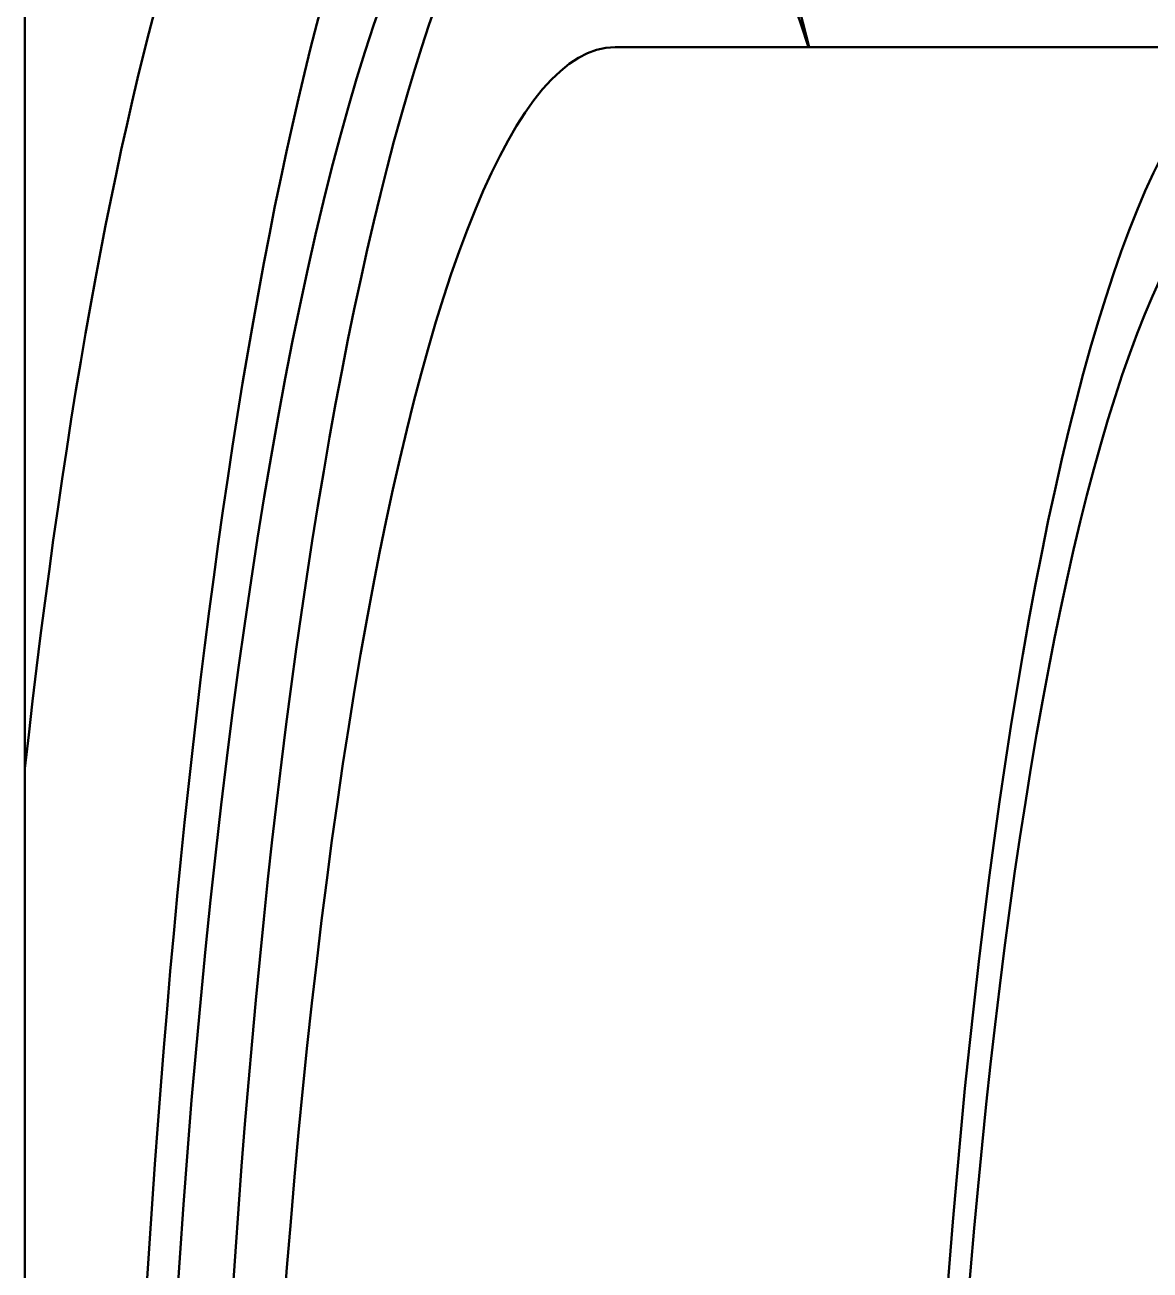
# Model space of a CAD drawing. Header units: inches. Extents: x 15 to 402, y 6 to 258.
# Drawn here: x 214.393 to 215.648, y 109.377 to 110.766 of the extents above; entities that cross this region are included whole.
import ezdxf

# ---------------------------------------------------------------- set-up
doc = ezdxf.new("R2010")
doc.units = ezdxf.units.IN
doc.header["$LTSCALE"] = 12
doc.header["$MEASUREMENT"] = 0
doc.layers.add('Visible (ANSI)', color=7, linetype='Continuous', lineweight=50)

msp = doc.modelspace()

# ---------------------------------------------------------------- linework, layer by layer
at = {"layer": 'Visible (ANSI)'}
for p, q in [((214.39264, 106.52201), (214.39264, 112.33451)), ((215.05111, 110.74073), (215.78971, 110.74073))]:
    msp.add_line(p, q, dxfattribs=at)
for centre, major_axis, start_param, end_param in [((214.98955, 108.42823), (0, 2.8125), 5.6776934, 8.9488413), ((215.05111, 108.42823), (0, -2.625), 2.6486674, 6.4489813), ((214.8049, 108.42823), (0, 2.8125), 0, 1.004953), ((214.98955, 108.42823), (0, -2.625), 3.1415927, 6.2831853), ((215.05111, 108.42823), (0, -2.3125), 3.1415927, 6.2831853)]:
    msp.add_ellipse(centre, major_axis=major_axis, ratio=0.1736482, start_param=start_param, end_param=end_param, dxfattribs=at)
for major_axis in [(0, 2.3125), (0, 2.18642)]:
    msp.add_ellipse((215.78971, 108.42823), major_axis=major_axis, ratio=0.1736482, dxfattribs=at)

doc.saveas('drawing.dxf')
